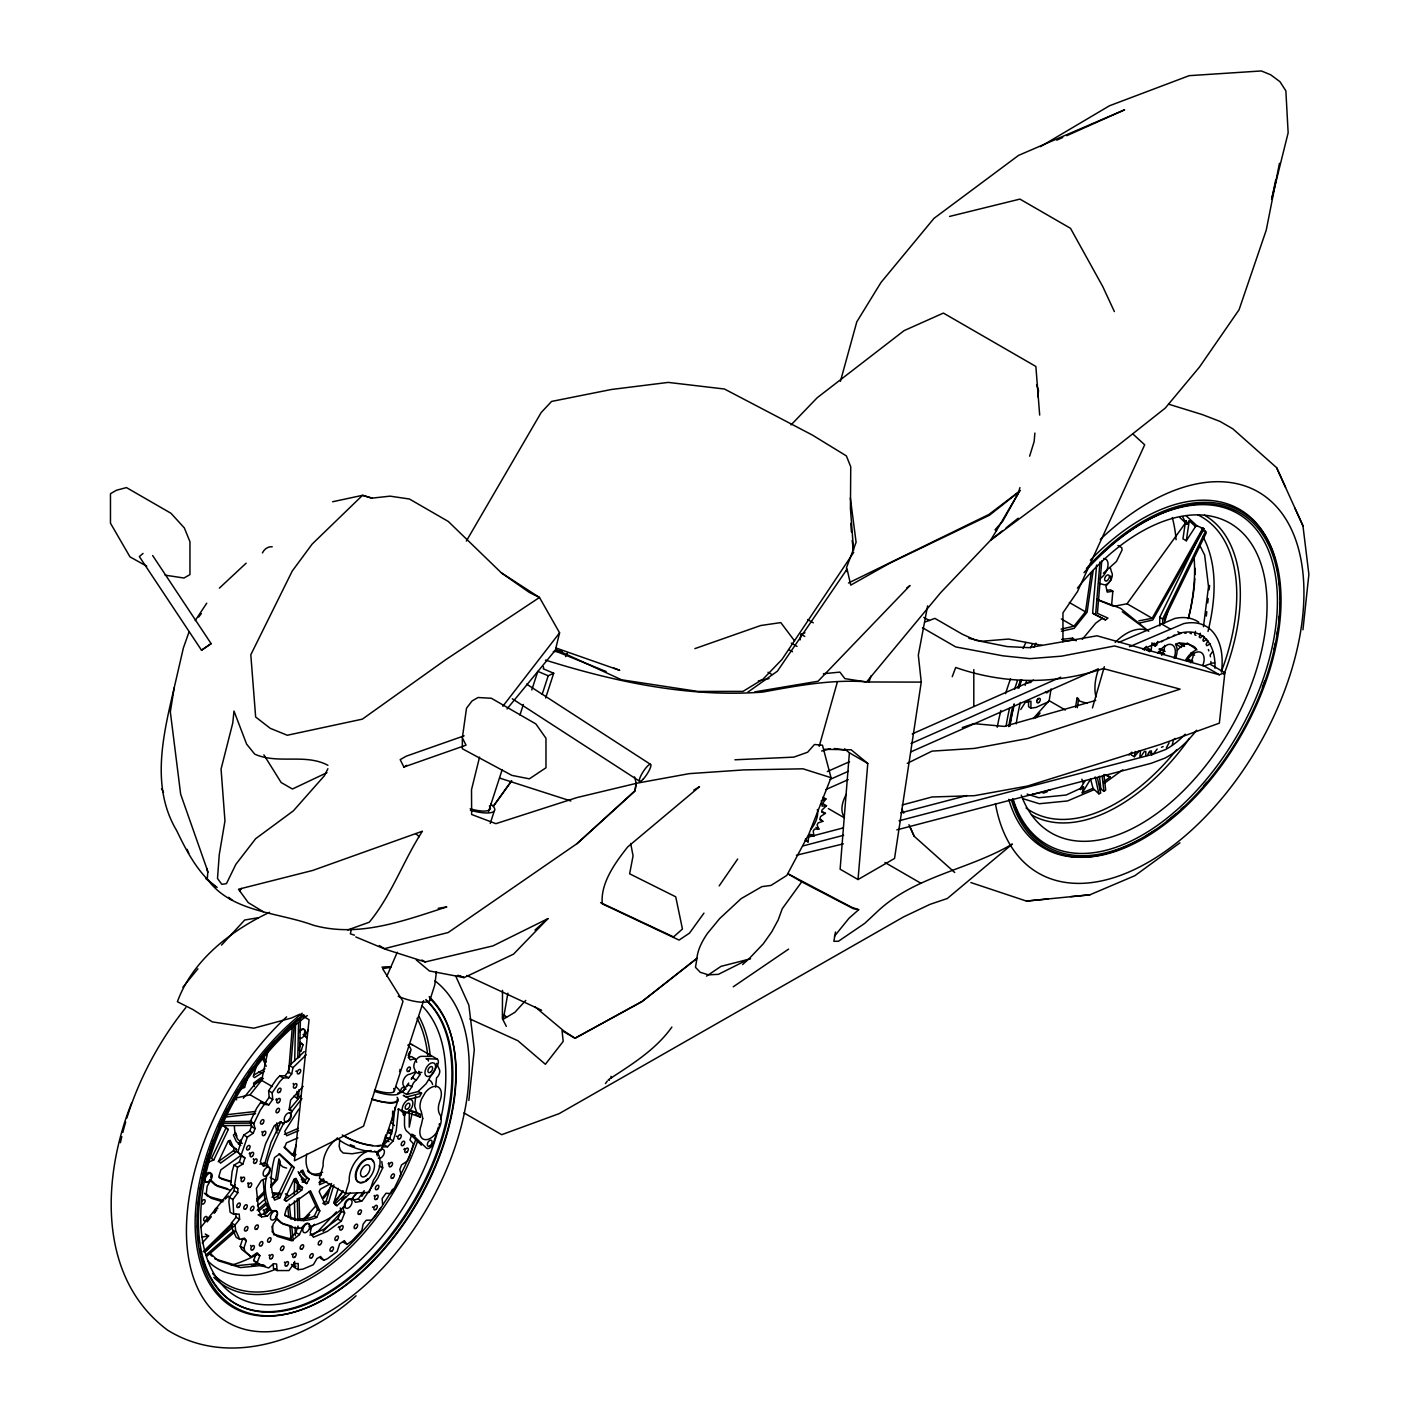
<?xml version="1.0" encoding="UTF-8"?>
<svg xmlns="http://www.w3.org/2000/svg" width="1419" height="1419" viewBox="0 0 1419 1419"><rect width="100%" height="100%" fill="white"/><g stroke="black" fill="none" stroke-linecap="round" stroke-linejoin="round"><path stroke-width="1.5" d="M435.598 1087.078L436.538 1077.89A5.871 3.388 -60 0 0 439.322 1069.376L436.52 1063.363M392.637 1111.112L392.602 1117.569A16.709 9.649 -60 0 0 392.992 1120.868M404.539 1111.52L404.486 1124.416A16.709 9.649 -60 0 0 407.892 1132.114L421.425 1145.062A5.871 3.388 -60 0 1 420.804 1143.04M409.293 1111.751L409.222 1127.165L412.237 1112.585M502.503 990.373L502.379 1018.611L506.317 1026.327M294.691 1060.862L295.542 1023.294M296.997 1091.353L297.547 1098.927M297.759 1058.432L298.558 1023.294M298.682 1096.426L298.824 1089.881M299.569 1057.173L300.402 1020.101M239.58 890.724L241.673 888.436M844.642 748.86L849.396 752.815L840.119 869.191L858.034 879.532L894.538 858.46L921.25 682.113L918.324 655.152L927.6 605.86M288.554 1072.941L292.332 1026.859M290.895 1064.711L294.176 1025.405M1101.765 560.913L1097.419 613.38L1107.973 618.099L1105.472 619.908L1092.63 613.168L1096.603 565.046M1105.472 619.908L1095.592 614.888L1099.973 561.995M858.034 879.532L867.789 763.457L851.169 749.782L824.492 749.303M1034.877 433.043L1034.149 441.54L1029.626 456.191M1037.963 396.912L1038.495 390.544L1036.615 384.691M1111.698 604.317L1112.833 591.209L1110.456 589.825L1106.731 590.446M233.709 1214.327L232.911 1199.481L237.807 1192.776L237.807 1188.661L234.241 1186.603L234.241 1190.718L229.346 1197.423L228.867 1201.822L230.144 1212.269L233.709 1214.327L239.19 1214.079L239.616 1219.293L235.022 1225.023L235.678 1230.397L239.74 1239.372L244.565 1238.131L246.356 1240.667L243.784 1248.33L245.168 1251.363L251.11 1256.879L257.123 1252.782L259.854 1255.691L257.194 1262.538L260.262 1265.376L268.688 1267.965L273.53 1263.708L276.616 1263.992L277.077 1270.555L288.962 1270.555L293.893 1263.69L298.203 1263.495L298.203 1269.633L302.85 1269.171L313.368 1264.701L316.951 1258.564L320.517 1256.507L323.869 1260.232L327.434 1258.724L337.119 1251.647L339.655 1243.86L344.374 1240.632L347.034 1244.41L352.018 1240.791L361.827 1230.415L363.158 1224.065L366.244 1220.234L371.601 1220.109L374.918 1216.597L382.669 1205.263L382.137 1198.629L386.021 1193.219L390.615 1193.645L394.588 1187.809L401.063 1174.347L399.803 1169.469L401.577 1164.875L407.501 1160.937L409.701 1156.379L413.426 1143.803L409.949 1140.096L411.953 1133.976M237.807 1188.661L230.729 1184.51L232.113 1171.562L234.029 1165.088L239.35 1162.019L241.336 1155.9L237.86 1152.21L241.602 1139.617L243.784 1135.058L249.709 1131.12L251.482 1126.526L250.223 1121.649L256.697 1108.186L260.688 1102.368L265.282 1102.776L268.847 1104.833L272.732 1099.423L272.182 1092.807L279.933 1081.455L283.25 1077.943L288.607 1077.819L291.693 1073.988L293.023 1067.638L306.167 1054.849M264.023 1165.212L264.253 1163.012L259.801 1164.201M263.118 1179.526L264.856 1200.155L268.971 1209.29M264.856 1163.349L271.029 1142.543L280.873 1122.057M267.233 1164.715L267.233 1164.662C264.537 1161.256 288.288 1112.602 283.835 1123.777L280.288 1121.719M261.699 1216.863L258.134 1214.806L263.792 1214.079L268.386 1208.953L271.951 1210.992L267.34 1216.136L261.699 1216.863L258.613 1210.052L256.378 1188.359L261.362 1180.431L266.435 1178.018L266.382 1175.304A5.037 2.909 -60 0 0 269.575 1170.09A5.037 2.909 -60 0 0 267.57 1166.79M264.253 1163.012L267.819 1165.07L267.003 1166.915M394.943 1107.388L392.691 1128.531L389.604 1138.907L383.946 1144.707L387.511 1146.765L393.152 1140.965L396.238 1130.588L398.508 1109.445M468.855 1100.452L474.301 1049.652L468.855 1005.113L455.588 975.775M1206.327 616.059L1206.789 611.678M1207.729 602.933L1208.19 598.552M1209.13 589.807L1209.609 585.426M1302.944 629.752L1308.886 574.34L1302.944 525.775L1276.621 467.667L1232.792 428.804L1219.968 421.408L1202.336 414.596L1168.617 404.184M925.294 621.877L934.89 618.382L962.401 634.258L976.077 640.377L1007.188 646.585L1028.899 647.667L1097.011 635.801L1204.181 665.99L1209.839 664.039L1224.863 672.712L1219.347 723.158L1161.168 744.212L1027.516 786.037L974.498 795.669L932.017 796.981L902.165 804.981M1144.157 648.359L1149.727 651.552L1151.181 650.133L1151.997 642.807M805.07 840.208L808.05 841.91L808.706 836.039L810.249 834.496L813.832 836.11L813.247 830.949L814.595 829.068L818.887 829.104L817.078 825.007L818.142 822.914L822.843 821.335L819.951 818.586L820.643 816.457L825.432 813.371L822.47 811.65M835.489 932.017L833.858 941.294L838.416 941.276L864.774 923.343L876.995 911.92C914.705 875.966 968.734 869.918 1012.35 844.039L947.324 898.493L929.977 904.364L903.655 916.869L559.121 1113.649L501.687 1134.686L463.942 1112.886M1139.847 756.593L1140.486 751.29L1139.102 750.97L1134.331 756.717L1131.369 754.997M462.346 737.791L466.514 708.223L472.084 700.933L478.026 697.509L491.382 698.272L535.921 723.974L545.978 738.288L545.978 767.768L529.376 778.836L511.887 775.377L462.346 748.753L462.346 737.791L466.035 745.188L403.865 767.04L400.193 759.644L406.136 756.221L464.137 735.822M1061.093 629.114L1073.935 626.222L1085.5 611.837L1091.122 573.134M1093.162 570.562L1087.096 612.228L1074.112 628.386L1061.412 631.224M1185.61 520.844L1182.949 538.83L1186.302 540.763L1195.507 526.573L1196.944 525.81L1204.092 528.826L1152.76 619.997L1139.776 622.976M1186.302 540.763L1189.264 520.773L1195.507 526.573M800.103 639.916L800.955 634.222L804.928 632.803M270.834 1185.078L275.534 1180.431L278.958 1158.826L280.306 1161.789L277.485 1179.526L270.603 1187.419M1077.269 707.744L1078.653 699.017L1077.11 697.598L1075.549 707.371M189.153 631.597L183.353 648.04L174.165 687.896L170.333 711.877L180.656 794.214L207.848 871.532L207.28 878.982C231.084 912.435 277.911 912.115 313.227 925.188C358.847 937.959 403.705 920.7 446.79 906.936L438.152 908.32M1033.138 718.635L1049.155 700.684L1051.053 688.96M634.524 776.902L636.262 783.306L634.967 791.092L577.072 843.596L448.173 932.531L384.088 948.743L355.797 936.948M342.848 1208.225L344.64 1213.032L341.394 1221.103L327.434 1231.302L313.457 1237.244L310.211 1232.916L311.4 1227.063L309.289 1226.122A5.037 2.909 -60 0 0 307.373 1223.213A5.037 2.909 -60 0 0 303.435 1225.981C299.001 1231.958 288.837 1224.952 283.215 1224.26L275.552 1217.147L277.237 1218.495L273.069 1224.278L272.146 1231.727L277.042 1236.286L291.8 1240.845L299.462 1234.601L302.673 1227.541M507.878 993.176L503.355 1019.179L514.884 1012.315L525.739 1000.43M1279.459 163.291L1266.262 230.073L1239.053 309.768L1199.498 367.024L1165.247 408.104L1117.995 445.46L990.586 540.213L940.584 592.734L866.53 682.007L844.89 678.619L839.853 672.109L823.357 673.741M1134.331 756.717L1135.377 751.502M1195.49 631.366L1194.798 634.843L1195.951 635.357M174.165 687.896C163.345 734.474 150.343 786.605 176.701 830.647C186.474 851.01 197.667 872.454 215.582 886.662M265.282 1102.776L269.167 1097.366L268.617 1090.75L276.368 1079.398L279.685 1075.886L285.042 1075.762L288.128 1071.93L289.458 1065.58L304.251 1051.585M1275.663 180.213L1271.601 199.405L1288.15 132.801L1285.862 90.834L1279.956 81.681L1270.661 74.781L1261.367 70.95L1189.175 75.668L1109.445 105.786L1040.393 146.671M235.412 1098.182L250.063 1094.776L261.628 1080.391L268.102 1050.291M1082.254 792.902L1090.626 779.084L1093.002 788.325L1082.254 792.902L1083.566 787.013L1066.13 795.03L1038.85 797.744L1027.143 794.126M1157.088 644.865L1154.126 643.162L1152.476 644.439L1155.438 646.159L1157.851 641.423M1172.289 744.922L1173.442 739.742L1175.092 738.465M351.291 929.64L350.351 933.808L354.448 935.174M332.596 501.758L362.537 495.32L371.973 498.14L389.994 496.153L409.417 499.009L448.262 521.447L501.368 572.85L539.486 597.47L559.583 632.821L555.343 650.204L507.009 708.932M397.852 1093.109A7.556 4.363 -60 0 1 399.147 1092.985L402.553 1092.098L406.703 1094.51L411.936 1086.706L407.714 1084.542A6.723 3.885 -60 0 0 407.59 1086.032M411.936 1086.706L412.308 1085.358A6.723 3.885 -60 0 1 416.335 1080.125L420.077 1074.538L418.676 1071.345A7.556 4.363 -60 0 0 421.904 1072.374M840.42 381.356L856.81 321.811L880.986 282.47L934.004 218.349L1018.594 155.363L1124.628 109.795L1066.733 135.71M819.189 746.376L837.316 682.167M1092.453 707.921L1104.337 666.717M435.988 973.345L436.431 971.802L434.764 985.034L429.78 1000.555M383.307 1143.217L381.605 1148.911L382.899 1146.942L387.511 1146.765M131.488 1103.308C101.955 1177.22 97.45 1277.739 167.584 1330.135C228.583 1368.005 306.557 1340.6 356.08 1295.795M237.86 1152.21L244.902 1157.957L242.897 1164.077L237.594 1167.145L234.295 1186.568L230.729 1184.51M241.425 1154.268L247.349 1137.116L253.274 1133.178L255.048 1128.584L253.788 1123.706L260.262 1110.243L264.236 1104.425L268.847 1104.833M283.924 1147.244L291.711 1154.623L293.68 1153.168L296.181 1144.796M1203.472 626.701L1208.509 586.668L1204.66 555.095L1200.172 546.155M1207.995 631.455C1215.498 600.609 1218.407 565.347 1202.851 536.471M1202.798 665.653L1203.809 662.265A14.279 8.248 -60 0 0 1199.108 651.871L1196.678 652.119A14.279 8.248 -60 0 0 1186.923 660.757M218.136 1161.771L233.479 1150.703L234.241 1148.131L230.286 1144.441L228.619 1140.77M232.663 1145.825L230.162 1140.308L228.175 1141.16L218.845 1160.777L220.513 1163.154L235.856 1152.068L236.618 1149.496L230.286 1144.441M303.027 1044.739L301.023 1051.39L298.664 1050.025L300.651 1043.355L303.027 1044.739L300.402 1042.291M296.181 1182.488L302.513 1187.543L301.75 1190.115L286.407 1201.201L284.031 1199.818L299.374 1188.75L300.136 1186.178L296.181 1182.488L294.513 1178.817M383.928 1141.124L385.808 1134.81M240.645 1089.118L244.6 1087.415L247.083 1079.185M256.874 1064.552L253.256 1076.507L254.48 1077.642L264.165 1071.558M333.908 1184.812L328.498 1202.744L325.182 1204.66L322.805 1203.294L326.122 1201.361L331.532 1183.446M350.245 1193.113L336.995 1205.724L333.855 1202.78L338.201 1188.377M415.678 1096.071L414.667 1106.394L416.814 1112.514L420.29 1114.412L420.361 1117.125L397.888 1109.161A7.556 4.363 -60 0 0 399.182 1109.037M1166.418 747.636L1169.132 742.758M1019.942 487.604L1018.008 493.883L1002.541 521.536L995.021 529.766L996.475 530.617L1019.25 491.648L989.486 515.221L890.032 563.041L850.726 585.125L847.09 569.09L777.399 671.187L747.919 692.1M1200.368 633.246L1199.215 636.971L1200.297 637.823L1202.94 635.57M438.436 1127.023L433.38 1143.359A5.871 3.388 -60 0 1 426.179 1147.794L412.645 1134.863A16.709 9.649 -60 0 0 415.093 1135.626M339.78 1140.025L339.141 1146.233L340.383 1150.295L343.132 1153.008L352.196 1153.771L371.104 1150.596A21.835 12.611 -60 0 0 359.309 1156.857L355.743 1161.079A21.835 12.611 -60 0 0 349.269 1180.998L345.509 1193.397L319.381 1178.32L323.142 1165.921A21.835 12.611 -60 0 1 329.616 1146.002L333.181 1141.781A21.835 12.611 -60 0 1 337.119 1138.481M479.551 757.143L471.516 789.673L471.64 814.488L495.887 823.676L577.072 797.531L636.084 783.412L634.967 790.72L577.072 843.596M386.89 976.13L397.285 952.22M394.074 1091.548L423.625 1000.626M488.562 811.597L502.202 769.595M519.957 714.981L523.363 704.463M383.627 1144.317L397.622 1101.215M531.788 689.936L537.819 671.364L548.213 675.763L553.712 673.227L543.317 668.846A29.391 8.283 18 0 0 543.282 666.558M490.229 823.446L494.238 811.1M542.182 694.317L548.213 675.763M545.659 697.988L553.712 673.227M273.495 1234.228L289.6 1238.645L295.897 1232.561L298.043 1225.981M251.11 1256.879L241.602 1249.305L240.219 1246.272L242.791 1238.61L246.356 1240.667M416.743 1062.281L415.111 1058.68L410.286 1059.922L408.495 1057.403L411.067 1049.723L409.701 1046.69M545.464 660.083C615.527 682.025 688.924 697.634 762.642 692.082C797.868 685.59 832.882 678.974 868.96 681.989L871.142 675.728M269.539 912.293C230.765 930.775 192.505 960.202 177.41 1001.725L192.913 1009.548L212.318 1021.893L253.824 1028.207L291.622 1017.955L299.64 1014.266L309.058 1019.711L294.425 1160.76L363.548 1126.154L402.996 1001.371L382.598 968.68L390.935 967.261M952.238 676.668L955.714 667.48C1003.659 684.242 1054.867 684.845 1103.202 668.562L1180.129 689.137L1027.516 738.554L974.498 748.398L932.017 751.13L907.238 763.369M1204.217 636.865L1202.851 640.395L1203.702 641.388L1206.682 639.242M265.122 1265.908L256.697 1263.318L253.646 1260.48L256.289 1253.633L259.854 1255.691M294.567 1179.615L294.23 1194.443M297.547 1181.317L297.085 1191.942M734.936 759.786L793.806 757.125L807.624 752.23L814.471 744.496L822.47 745.206L831.037 777.701L808.83 834.141L786.818 875.417L770.978 885.438L761.914 886.627L741.144 898.635L719.681 918.554L707.389 933.489A51.244 21.48 -44.3 0 0 696.977 958.339L695.487 967.332L700.276 972.317L708.489 974.853L718.422 974.339L748.611 959.209L763.316 943.759L771.759 931.822L778.215 919.884L782.241 908.745L801.717 881.838L853.404 908.71L858.69 909.703L849.13 918.111L834.425 936.238M309.892 1235.186L323.869 1229.244L337.828 1219.045L341.092 1210.975L340.294 1208.012M222.694 1125.072L225.905 1128.123L211.449 1158.525L213.826 1159.891L228.282 1129.489L223.457 1124.93M273.92 1198.044L277.344 1196.572L291.8 1166.17L278.958 1153.984M279.72 1197.938L294.176 1167.535L279.72 1153.824L274.577 1157.567C270.816 1171.225 269.344 1186.727 274.577 1200.137L279.72 1197.938L277.344 1196.572M284.988 1215.657L296.553 1219.24L310.016 1217.892L314.308 1216.083L317.448 1209.502L309.058 1191.41M316.685 1217.449L319.825 1210.886L310.513 1190.772L286.727 1207.924L284.74 1214.593C293.219 1222.043 306.699 1221.724 316.685 1217.449L314.308 1216.083M381.782 1161.505L382.704 1167.908L377.809 1178.107L363.051 1199.711L361.685 1201.148L355.406 1202.301L352.657 1197.884M846.274 794.338C842.709 800.99 839.853 809.628 843.879 816.705M408.104 1055.434L409.949 1051.603A5.871 3.388 -60 0 0 409.772 1056.499M1153.842 753.329L1157.194 749.019M1159.731 625.921L1159.731 617.265L1201.254 532.267M1162.693 623.296L1162.693 618.968L1205.565 531.238L1202.23 530.28M1207.853 640.732L1206.079 644.368L1206.789 645.716L1210.407 643.747M327.895 768.726L324.348 775.803L293.396 810.817L255.668 838.682L235.873 864.331L226.455 883.647L221.807 884.321L217.497 878.485L219.253 854.735L224.965 820.962L221.062 769.063L232.787 722.945L233.993 711.061L246.622 744.141L254.728 754.145C278.071 764.593 305.191 753.205 327.913 765.284M565.578 656.589L567.565 652.793M304.038 1226.335L302.974 1228.677A5.037 2.909 -60 0 0 305.103 1232.721A5.037 2.909 -60 0 0 309.679 1227.63L309.874 1226.477A5.037 2.909 -60 0 0 307.976 1223.568A5.037 2.909 -60 0 0 304.038 1226.335L303.435 1225.981M406.703 1094.51L418.037 1091.566L421.585 1093.127L419.652 1096.603L408.725 1099.441A7.556 4.363 -60 0 0 406.26 1097.1L403.298 1095.397A7.556 4.363 -60 0 1 404.397 1095.734M1138.818 620.848L1152.193 618.276L1203.064 527.85M466.354 541.047L541.153 412.574L551.565 401.435L611.323 389.498L668.225 382.403L724.453 389.019L812.342 435.048L846.38 455.907L850.744 466.78L850.442 508.534L853.546 550.164M238.41 1144.175L240.928 1139.812M303.081 1034.611L305.103 1035.409L308.384 1029.733M306.681 1183.588L302.158 1179.384L299.303 1173.087L302.744 1170.036L305.245 1175.553L309.2 1179.224L306.681 1183.588L304.305 1182.222L306.823 1177.859L302.868 1174.187L301.2 1170.515M1147.794 754.447L1149.762 751.148L1151.341 750.899L1151.785 755.05M1079.948 789.23L1085.18 780.592M303.684 1034.965L303.914 1034.575A5.037 2.909 -60 0 0 304.109 1029.467A5.037 2.909 -60 0 0 299.977 1030.354M996.475 530.617L990.586 540.213L1002.648 530.6M1020.758 709.482L1025.263 702.423L1030.939 701.163L1030.939 708.116L1035.941 707.442L1048.535 701.713M195.219 620.546L206.748 603.199M402.553 1092.098L407.767 1084.311M431.323 1056.463L421.869 1056.321A7.556 4.363 -60 0 0 415.412 1060.986A7.556 4.363 -60 0 0 414.508 1068.95L415.927 1072.125L411.226 1079.149L412.202 1078.405M853.706 552.346L781.975 659.463L762.996 679.169L742.971 691.39L697.846 691.425L621.54 679.79L555.858 649.494M243.358 1098.235L254.232 1084.95L261.149 1079.912M289.299 1109.729L301.059 1095.574M290.097 1117.675A5.037 2.909 -60 0 0 290.398 1113.401L301.945 1098.519M303.169 1086.351L290.629 1100.062L289.334 1108.328L292.261 1111.449L290.239 1113.206M298.93 1108.984L284.74 1131.386L286.727 1135.75L298.629 1130.606M352.32 1198.594L354.785 1194.975M364.24 1190.683L358.12 1199.09L353.934 1199.871M361.774 1196.394L364.222 1192.811M1082.271 639.366L1095.787 623.101L1102.51 618.205M1158.135 653.219L1162.658 647.596L1167.872 644.581A14.279 8.248 -60 0 1 1174.01 658.132M1179.721 517.456L1186.94 524.161L1189.264 520.773M418.037 1091.566L426.055 1083.814L437.141 1065.882A5.871 3.388 -60 0 0 437.194 1059.088L411.758 1044.419M719.149 885.917L737.667 859.045M1140.841 756.611L1144.406 751.414L1145.807 751.414L1145.807 755.635M1212.465 651.729L1210.141 655.046L1210.442 656.784M511.62 780.893L493.706 805.815M493.457 806.063L511.532 780.929M703.966 913.109L689.528 933.099L679.08 940.087L602.277 903.832C600.272 883.15 615.278 862.663 627.695 846.93L699.496 786.729L693.838 790.064M1098.235 600.095L1113.684 606.339L1127.058 603.767L1185.61 522.76M822.967 797.247L825.929 798.968L821.92 804.325L822.062 806.134L826.479 805.744L821.92 810.107L821.636 812.147L825.432 813.371M605.434 1083.548L607.35 1081.03M502.823 706.272L559.583 632.821M198.678 617.052L201.356 613.576M671.896 1027.037C655.809 1049.776 631.278 1064.747 608.308 1079.77L609.283 1080.338M239.74 1239.372L236.175 1237.315L232.113 1228.34L231.457 1222.965L236.051 1217.236L235.767 1213.759M200.7 1227.524L235.217 1184.741M207.174 1221.919L211.342 1216.739M214.127 1213.298L216.912 1209.857M182.874 987.252L197.915 968.787M1035.728 718.014L1040.127 713.083M202.207 1242.991L208.611 1235.931L205.258 1233.998M221.524 945.107L244.724 920.009L258.134 917.738M206.039 1172.945L206.305 1174.914A5.037 2.909 -60 0 0 204.655 1180.502A5.037 2.909 -60 0 0 208.096 1181.566M268.918 1209.662L268.049 1210.567A5.037 2.909 -60 0 0 266.754 1212.819M268.652 1210.904L268.386 1208.953M346.378 1193.326L334.618 1204.341L336.995 1205.724M336.463 1211.879L318.228 1231.107L312.978 1234.938M350.227 1198.984L351.877 1200.456A5.037 2.909 -60 0 1 349.748 1206.948A5.037 2.909 -60 0 1 345.189 1207.126L344.977 1206.203A5.037 2.909 -60 0 1 346.892 1201.095A5.037 2.909 -60 0 1 350.812 1199.321L350.227 1198.984A5.037 2.909 -60 0 0 346.289 1200.758A5.037 2.909 -60 0 0 344.391 1205.848C336.143 1215.906 321.9 1223.231 309.147 1226.885M353.26 1198.221L350.99 1199.64L357.677 1192.581M343.451 1208.58L344.515 1206.469M323.106 1231.444L341.323 1212.216M1129.027 755.068L1131.794 752.176M791.057 424.902L817.167 397.763L904.134 330.609L943.404 313.085L1035.87 366.457L1039.684 415.093M379.299 945.568L385.596 949.329L425.239 961.958L492.925 945.905L547.911 918.643L513.518 954.153L464.155 977.585L429.389 970.951L416.335 959.989M203.219 1251.664L231.528 1223.781M256.679 1199.02L264.537 1191.268M205.489 1251.54L231.847 1225.59M256.644 1201.148L264.395 1193.521M225.284 1199.073L228.424 1196.022M219.36 588.14L246.161 563.166M747.529 960.078L742.634 964.53M1103.326 573.258L1116.416 561.516L1122.057 550.022L1121.79 547.699L1117.977 545.499M235.696 1133.018L233.408 1135.04L236.246 1141.337L240.787 1145.541M534.963 930.066L547.911 918.643M204.354 1252.108L234.224 1226.034M257.46 1205.742L265.761 1198.487M206.003 1254.981L234.082 1230.468M257.194 1210.265L265.459 1203.064M272.058 1197.299L275.357 1194.408L279.703 1194.798M207.156 1256.01L235.359 1231.444M258.595 1211.223L266.896 1204.004M143.035 553.428L139.364 556.585L201.516 650.221L211.129 643.641L152.631 555.521M201.516 650.221L211.129 643.641M1080.462 789.638L1083.566 787.013M1006.106 527.833L1018.186 518.219M1020.474 490.495L988.937 514.441L848.509 582.978M906.67 588.034L910.04 585.497L818.018 681.262L754.89 691.851M253.717 1075.088L265.016 1068.809M260.936 1077.73L253.558 1083.105L254.48 1086.546M253.717 1084.01L263.402 1078.422M330.059 1184.031L320.375 1189.14L319.169 1191.676L325.182 1204.66M1103.397 781.975L1110.19 777.027L1105.862 774.951M1104.142 783.412L1122.837 769.79M1179.934 842.833L1134.916 875.665L1089.881 894.821L1026.398 901.065L970.844 882.547M291.711 1154.623L294.07 1155.988L296.057 1154.552L293.68 1153.168M241.212 1155.172L220.832 1169.877L218.845 1176.546L221.47 1178.994L231.102 1181.956M1099.867 789.833L1100.896 789.106L1099.441 776.228M1100.896 789.106L1103.929 791.376L1105.685 790.135L1103.982 775.129M1103.929 791.376L1102.208 776.228M733.251 986.808L788.592 949.116M706.538 976.13L721.029 966.339L750.58 958.801M1161.398 641.849L1162.941 640.856M403.865 767.04L406.845 765.338M326.973 772.663L292.42 789.017L281.139 782.508L263.881 754.855M1093.002 788.325L1098.874 793.842L1100.718 793.061L1097.437 777.914M1167.394 638.089L1169.061 637.291M1161.469 747.316L1163.137 746.536M413.408 1077.145L412.166 1077.73L416.335 1080.125M1056.747 140.162L1062.742 137.483M827.295 771.564L849.538 761.701M912.24 733.907L1033.582 680.127M1118.527 642.488L1174.772 618.471A77.566 44.787 -60 0 1 1198.753 622.161M830.133 779.386L848.331 771.315M911.033 743.538L1060.685 677.2M1129.453 646.727L1183.677 623.615A77.566 44.787 -60 0 1 1221.493 672.127M826 789.496L848.19 779.652M910.732 751.946L1098.324 668.81M1142.721 649.139L1181.53 632.768A67.403 38.916 -60 0 1 1214.948 668.26M284.368 1134.384L298.221 1128.371M297.919 1137.878L286.407 1142.863L284.74 1147.137L294.07 1155.988M415.377 1071.842L409.825 1074.236A6.723 3.885 -60 0 0 404.113 1078.635A6.723 3.885 -60 0 0 403.546 1085.606L405.994 1089.384M208.682 1162.09L213.826 1159.891M1175.553 658.256A16.797 9.702 -60 0 0 1175.553 644.545C1179.029 640.129 1202.744 646.869 1194.053 651.161A16.797 9.702 -60 0 0 1185.663 660.03M1093.836 789.762L1067.496 800.955L1039.347 803.739L1023.223 798.773M323.603 1178.852L320.375 1180.218L319.452 1184.723L326.831 1181.584M318.92 1182.577L324.454 1180.218M276.333 1268.905C254.941 1278.501 225.213 1278.98 208.061 1261.119M291.409 1264.364L294.141 1266.972L295.986 1266.191M821.175 800.937L825.929 798.968M899.078 820.767L1152.867 754.323L1165.389 749.604A67.403 38.916 -60 0 0 1185.22 734.173M922.474 627.73L955.714 646.922L1002.825 655.809L1029.892 658.647L1061.518 656.163L1114.624 645.964L1219.347 674.752L1224.863 672.712M347.761 929.942L369.277 922.208C391.804 894.875 403.262 860.783 422.401 831.215L312.694 870.45L238.498 889.234L248.272 902.644L263.278 911.743M694.884 648.625L760.619 625.548L780.787 622.586L794.48 640.785M1173.336 635.606L1174.861 635.073M962.295 727.592L973.806 723.619L1004.226 726.404L1095.716 700.454M267.819 1165.07L263.349 1166.258L260.333 1161.664L265.725 1143.519L274.31 1125.657L280.572 1121.879L283.835 1123.777M821.636 751.023L830.08 748.753M809.149 836.838L843.258 827.898M900.852 812.839L966.96 795.527M803.119 845.884L843.649 835.277M843.383 843.862L796.431 855.231M896.826 829.884L1151.252 763.28L1165.088 758.065A77.566 44.787 -60 0 0 1196.519 730.271M408.335 1057.457L411.563 1056.623L415.111 1058.68M406.26 1097.1L421.585 1093.127M949.577 216.433L1019.924 199.103L1070.511 228.317L1102.758 286.549L1114.376 311.577M758.331 680.943L769.027 678.584M636.262 783.306L689.297 773.639L743.645 769.914L803.048 768.814L831.037 777.701M202.207 1237.031L208.611 1235.931M1112.833 591.209L1107.228 592.131L1105.915 586.207L1111.13 579.732L1110.563 575.99M1179.189 633.708L1180.768 633.459L1177.805 631.757M1027.728 682.823L1031.081 682.379M1061.607 639.401L1072.569 638.124L1076.223 640.82M1062.671 641.335L1075.549 639.827M225.461 1114.837L255.722 1111.449M226.934 1116.895L255.544 1113.667M223.705 1200.598L207.582 1196.182L204.389 1193.219M258.524 1263.531L237.008 1265.659L214.854 1258.813M264.023 1265.251L240.361 1267.593L218.207 1260.746L209.693 1252.853M1026.398 901.065L1047.931 898.972M1070.582 896.684L1089.881 894.821M1214.682 662.886L1210.992 663.223L1210.886 661.502M820.572 804.289L823.517 804.023L826.479 805.744M345.509 1193.397L369.224 1192.368L373.534 1179.934A21.835 12.611 -60 0 0 380.008 1160.015L379.121 1155.988A21.835 12.611 -60 0 0 374.51 1151.111M553.321 651.552L562.101 651.286M302.123 1182.151L305.706 1182.062M223.28 1121.595L251.855 1121.365M222.535 1123.351L252.919 1123.085M221.63 1125.657L251.819 1125.409M1184.723 633.211L1186.124 633.193M868.96 681.989L921.25 682.113M281.051 1193.468L272.395 1192.705L275.357 1194.408M834.319 748.505L847.054 750.403M165.065 575.138L184.009 578.03L189.951 574.606L189.951 541.703L184.364 527.957L170.989 513.288L126.468 487.586L116.411 490.264L110.469 493.706L110.469 523.185L129.98 556.869L146.707 566.199M1042.078 645.379L1008.572 639.047L981.717 641.264L968.84 638.319M570.864 800.99L499.559 778.055M386.163 1137.417L390.385 1138.34M385.649 1138.393L389.923 1139.315M384.78 1140.699L389.037 1141.621M1190.044 633.335L1191.428 633.637M1099.051 583.298L1103.308 584.539A7.556 4.363 -60 0 0 1110.35 580.797A7.556 4.363 -60 0 0 1111.538 572.088L1110.368 567.848M205.737 878.521L217.16 887.478M371.973 498.14L362.537 495.32L312.162 544.08L292.225 571.077L250.808 654.762L255.651 717.003L270.249 728.319L287.259 735.255L362.342 719.149L445.726 659.693L539.486 597.47L529.305 592.433L501.368 572.85M1087.185 703.416L1079.806 701.146L1077.056 698.591M378.341 1158.17L379.086 1158.383A5.037 2.909 -60 0 0 383.946 1154.073A5.037 2.909 -60 0 0 382.633 1149.213L381.782 1149.301A5.037 2.909 -60 0 0 377.294 1155.864M286.603 1168.085L282.913 1166.95L278.674 1163.012M219.094 1177.61L230.658 1181.193M227.714 1188.785L214.925 1184.83L209.977 1180.218M230.091 1190.151L217.302 1186.195L210.243 1179.437M222.925 1201.875L211.147 1198.239L206.252 1193.681L207.174 1186.231L210.757 1180.111M291.782 1226.264L280.838 1222.876L275.871 1218.265M273.211 1264.116L273.512 1268.497L276.368 1269.384M1204.092 528.826L1201.325 528.347M437.194 1059.088L426.019 1058.734A7.556 4.363 -60 0 1 428.485 1061.075M409.382 1109.995L416.814 1112.514M408.761 1110.492L420.29 1114.412M858.69 909.703L851.524 907.202L787.634 873.607L801.717 881.838M556.266 648.093L619.748 670.371L613.593 667.923M458.532 975.58L464.155 977.585L457.929 975.296M606.161 671.524L554.776 650.807M1160.05 648.873L1164.165 650.416M1186.727 658.877L1192.882 661.183M1158.968 649.051L1165.159 651.392M1187.898 659.924L1192.031 661.467M1158.347 651.427L1164.485 653.733M1096.621 599.208L1120.584 608.343L1148.769 631.278L1122.287 611.784M388.38 1130.145L392.371 1131.706M387.795 1132.043L391.804 1133.604M387.405 1132.451L391.484 1134.029M1104.088 774.508L1110.19 777.027M298.132 1098.785L293.875 1096.231M469.92 1018.966L517.829 1040.695L545.393 1064.285L563.201 1041.404L562.048 1030.744L575.032 1038.247L641.831 1001.761L696.977 958.339L642.31 1001.246L575.032 1038.247L563.609 1030.779L535.229 1006.993M389.143 1129.276L392.229 1130.695M541.632 1010.257L466.816 975.492M600.592 902.644L673.546 936.895L682.45 929.019L675.728 896.808L629.628 873.802L633.069 855.852L630.692 843.471M415.483 1114.394L420.361 1117.125M1159.731 617.265L1162.693 618.968M1127.058 603.767L1152.193 618.276M1160.99 623.668L1169.912 628.812M1197.051 649.902L1187.189 642.931M1204.181 665.99L1219.347 674.752M1092.63 613.168L1095.592 614.888M1069.341 602.507L1085.5 611.837M1151.181 650.133L1148.219 648.412L1146.747 649.831L1149.727 651.552M1061.377 618.986L1073.935 626.222M1149.301 752.283L1152.867 754.323M1049.155 700.684L1065.314 710.014M1030.939 708.116L1028.562 706.751L1028.562 699.798M807.642 619.571L813.282 622.835M800.955 634.222L804.768 636.404M791.323 643.109L797.035 646.408M788.733 649.583L792.494 651.747M767.981 672.269L771.776 674.468M849.396 752.815L867.789 763.457M828.359 808.582L844.482 817.894M819.863 819.632L822.843 821.335M884.942 862.486L920.86 883.221M815.907 827.383L818.887 829.104M810.87 834.407L813.832 836.11M421.869 960.007L425.239 961.958M415.927 1072.125L420.077 1074.538M305.103 1035.409L304.517 1035.054A5.037 2.909 -60 0 0 304.411 1029.555A5.037 2.909 -60 0 0 299.728 1031.666M289.458 1065.58L293.023 1067.638M288.128 1071.93L291.693 1073.988M285.042 1075.762L288.607 1077.819M389.604 1138.907L393.152 1140.965M279.685 1075.886L283.25 1077.943M258.56 1071.558L260.936 1072.941M261.628 1080.391L272.395 1086.599M268.617 1090.75L272.182 1092.807M269.167 1097.366L272.732 1099.423M288.696 1109.392L292.261 1111.449M242.223 1086.032L244.6 1087.415M379.157 1165.85L382.704 1167.908M250.063 1094.776L264.413 1103.06M260.688 1102.368L264.236 1104.425M250.223 1121.649L253.788 1123.706M251.482 1126.526L255.048 1128.584M249.709 1131.12L253.274 1133.178M358.12 1199.09L361.685 1201.148M243.784 1135.058L247.349 1137.116M225.905 1128.123L228.282 1129.489M291.8 1166.17L294.176 1167.535M306.823 1177.859L309.2 1179.224M234.241 1148.131L236.618 1149.496M300.136 1186.178L302.513 1187.543M326.122 1201.361L328.498 1202.744M341.092 1210.975L344.64 1213.032M233.479 1150.703L235.856 1152.068M299.374 1188.75L301.75 1190.115M241.336 1155.9L244.902 1157.957M270.16 1177.327L275.534 1180.431M239.35 1162.019L242.897 1164.077M337.828 1219.045L341.394 1221.103M266.435 1178.018C263.544 1186.639 266.169 1201.237 271.348 1210.655M317.448 1209.502L319.825 1210.886M285.396 1193.858L288.359 1195.578M234.029 1165.088L237.594 1167.145M343.469 1242.352L347.034 1244.41M234.241 1190.718L237.807 1192.776M263.792 1214.079L267.34 1216.136M295.897 1232.561L299.462 1234.601M229.346 1197.423L232.911 1199.481M289.6 1238.645L293.165 1240.703M320.304 1258.174L323.869 1260.232M236.051 1217.236L239.616 1219.293M231.457 1222.965L235.022 1225.023M298.203 1269.633L294.638 1267.575L294.638 1261.438M240.219 1246.272L243.784 1248.33M273.512 1268.497L277.077 1270.555M253.646 1260.48L257.194 1262.538M1175.819 644.084L1181.459 647.419M1190.825 652.988L1194.585 655.206M1180.431 644.208L1184.173 646.425M1179.118 643.073L1184.599 646.354M526.626 684.118L650.452 764.327M512.312 698.787L639.845 781.39M954.739 872.508L914.191 836.27L909.721 826.426M228.707 897.517L232.007 900.214L228.707 897.393M391.272 1122.518L394.5 1125.586M415.714 833.592L419.279 836.767M1133.16 434.232L1144.69 444.803L1077.447 591.634L1062.955 612.848L1062.955 641.725M1186.337 515.966L1196.944 525.81M306.149 1036.544L304.517 1035.054L303.826 1036.047A5.037 2.909 -60 0 1 298.859 1037.892M303.772 1035.178L306.504 1037.715M304.375 1179.349L300.136 1175.411A37.781 21.817 -60 0 1 298.167 1171.668M301.289 1179.42L304.305 1182.222M242.259 1143.483L238.002 1139.546A37.781 21.817 -60 0 1 234.419 1126.189M209.178 1253.562L212.016 1256.187M1153.15 643.924L1155.438 646.159M504.135 1014.691L506.565 1017.263M805.407 838.806L808.05 841.91M1072.569 638.124L1073.261 639.1M276.794 1122.89L278.692 1130.092M286.407 1201.201L284.74 1198.824L294.07 1179.207L296.057 1178.355L298.558 1183.872M161.518 788.68L163.522 792.299M263.455 1056.516L266.027 1062.086M261.93 1057.013L266.222 1066.272M235.856 1098.164L236.618 1099.867M1276.621 467.667L1285.579 487.356M1294.908 508.126L1302.944 525.775M271.951 1210.992L272.483 1211.72A5.037 2.909 -60 0 1 276.847 1212.11M901.987 809.309L903.743 813.158M908.958 824.723L914.191 836.27M235.306 1132.468L236.955 1136.122M1205.565 531.238L1206.274 532.817L1164.467 618.897L1164.467 623.296M187.113 849.342L188.762 853.333M610.95 1076.347L611.554 1077.872M1208.332 649.494L1208.828 650.895M1081.881 779.173L1083.318 783.253M207.777 872.366L206.677 868.233M266.772 1204.82L268.315 1211.276M271.916 1226.335L273.991 1234.938M1095.184 776.938L1098.874 793.842M1186.249 520.613L1186.94 524.161M275.534 1125.214L277.06 1133.054M853.404 550.448L852.163 540.497M850.336 497.98L856.1 542.289L846.575 567.476L846.575 571.591M289.281 1204.128L290.895 1219.116M291.835 1227.666L292.988 1238.379M287.685 1206.452L288.837 1217.254M289.76 1225.91L291.143 1238.876M293.68 1262.644L294.141 1266.972M850.726 523.451L851.453 531.965M297.263 1198.576L297.866 1220.677M298.735 1184.688L298.859 1189.087M299.09 1197.867L299.675 1219.843M294.407 1200.953L294.939 1220.535M295.099 1227.063L295.347 1235.772M973.806 669.591L973.806 706.325M929.516 620.564A388.593 224.362 0 0 1 923.804 617.407M489.395 805.974A22.243 6.279 18 0 1 470.186 808.848M490.743 804.094A26.872 7.574 18 0 1 470.398 810.267M262.426 552.913A10.075 8.479 -65.3 0 1 272.235 546.794M1037.892 698.68A2.519 1.454 -60 0 1 1036.668 700.88M1048.907 690.574A2.519 1.454 -60 0 1 1046.92 692.738A2.519 1.454 -60 0 1 1045.572 691.585M817.397 809.469A17.631 10.181 -60 0 1 811.029 829.051M425.753 999.579A179.894 103.871 -60 0 1 386.411 1241.909A179.894 103.871 -60 0 1 205.347 1265.287A179.894 103.871 -60 0 1 304.659 1015.206M430.117 998.816A183.264 105.804 -60 0 1 387.422 1245.403A183.264 105.804 -60 0 1 204.105 1268.267A183.264 105.804 -60 0 1 303.4 1014.62M434.977 980.866A199.973 115.453 -60 0 1 404.433 1242.281A199.973 115.453 -60 0 1 199.547 1291.999A199.973 115.453 -60 0 1 286.62 1016.855M381.942 967.173A199.973 115.453 -60 0 1 390.402 966.711M422.099 1005.911A173.295 100.057 -60 0 1 440.777 1118.952M438.24 1129.205A173.295 100.057 -60 0 1 299.906 1299.024A173.295 100.057 -60 0 1 200.788 1213.032A173.295 100.057 -60 0 1 307.284 1015.578M426.427 1000.519A179.894 103.871 -60 0 1 380.416 1247.39A179.894 103.871 -60 0 1 201.853 1256.418M201.374 1254.538A179.894 103.871 -60 0 1 200.061 1248.685M199.032 1242.583A179.894 103.871 -60 0 1 198.252 1236.268M197.755 1229.776A179.894 103.871 -60 0 1 197.578 1225.36M197.56 1216.863A179.894 103.871 -60 0 1 197.826 1210.673M198.288 1204.323A179.894 103.871 -60 0 1 198.979 1197.867M199.884 1191.339A179.894 103.871 -60 0 1 201.001 1184.776M202.261 1178.409A179.894 103.871 -60 0 1 208.788 1153.966M210.136 1149.869A179.894 103.871 -60 0 1 213.79 1139.652M218.526 1127.945A179.894 103.871 -60 0 1 227.625 1108.647M235.838 1093.712A179.894 103.871 -60 0 1 238.02 1090.04M241.39 1084.595A179.894 103.871 -60 0 1 244.902 1079.203M248.502 1073.881A179.894 103.871 -60 0 1 253.451 1066.946M257.265 1061.891A179.894 103.871 -60 0 1 275.304 1040.641M284.243 1031.595A179.894 103.871 -60 0 1 298.593 1018.807M417.026 1018.292A167.744 96.847 -60 0 1 427.704 1055.222M415.696 1139.688A167.744 96.847 -60 0 1 400.052 1175.801M392.655 1189.193A167.744 96.847 -60 0 1 383.307 1204.039M380.842 1207.675A167.744 96.847 -60 0 1 212.708 1273.535M418.995 1016.643A169.943 98.124 -60 0 1 430.117 1054.619M417.789 1140.61A169.943 98.124 -60 0 1 213.808 1277.384M429.709 997.309A184.364 106.443 -60 0 1 386.766 1245.385A184.364 106.443 -60 0 1 202.349 1268.409A184.364 106.443 -60 0 1 302.229 1013.219M331.407 1186.124A173.295 100.057 -60 0 1 322.415 1197.92M315.373 1206.327A173.295 100.057 -60 0 1 302.016 1220.553M257.158 1254.485A173.295 100.057 -60 0 1 231.35 1265.216M327.541 1193.308A179.894 103.871 -60 0 1 323.692 1198.275M309.679 1214.646A179.894 103.871 -60 0 1 303.772 1220.837M342.972 1190.843A167.744 96.847 -60 0 1 333.837 1202.869M314.575 1224.313A167.744 96.847 -60 0 1 309.91 1228.801M257.123 1264.027A167.744 96.847 -60 0 1 251.358 1266.191M343.026 1191.304A169.943 98.124 -60 0 1 335.115 1201.804M120.42 1142.703A199.973 115.453 -60 0 1 121.803 1136.601M122.814 1132.486A199.973 115.453 -60 0 1 125.635 1122.11M126.894 1117.941A199.973 115.453 -60 0 1 185.889 1007.543M396.256 1087.096A23.644 6.669 18 0 1 396.362 1094.634A23.644 6.669 18 0 1 374.421 1091.335M393.631 1088.586A18.465 5.215 18 0 1 374.598 1090.023M429.194 996.652A24.354 6.864 18 0 1 422.844 1002.24A24.354 6.864 18 0 1 398.242 996.333M380.842 1145.168A23.644 6.669 18 0 1 377.489 1145.665M372.984 1145.505A23.644 6.669 18 0 1 345.597 1136.672M383.325 1142.366A23.644 6.669 18 0 1 382.828 1144.033M381.321 1148.485A23.644 6.669 18 0 1 362.803 1150.206A23.644 6.669 18 0 1 337.279 1137.896M354.608 1146.375A18.465 5.215 18 0 1 350.262 1144.619M397.072 1097.313A24.531 6.918 18 0 1 371.813 1099.211M363.051 1181.992A13.126 7.574 -60 0 1 357.499 1167.766A13.126 7.574 -60 0 1 373.357 1161.771M367.84 1178.728A13.126 7.574 -60 0 1 365.481 1180.697M397.32 1099.264A23.644 6.669 18 0 1 371.92 1098.998M384.123 1142.597A24.495 6.9 18 0 1 368.869 1145.204A24.495 6.9 18 0 1 342.281 1134.952M1090.608 564.78A191.068 110.31 -60 0 1 1268.728 551.033A191.068 110.31 -60 0 1 1185.912 801.558A191.068 110.31 -60 0 1 1013.113 799.234M1009.814 725.074A191.068 110.31 -60 0 1 1011.818 714.023M1012.244 712.001A191.068 110.31 -60 0 1 1014.124 703.859M1019.427 685.164A191.068 110.31 -60 0 1 1020.811 681.014M1077.411 588.14A178.812 103.232 -60 0 1 1253.846 547.734A178.812 103.232 -60 0 1 1189.725 784.281A178.812 103.232 -60 0 1 1021.272 795.172M1016.217 723.867A178.812 103.232 -60 0 1 1020.367 702.44M1025.121 685.359A178.812 103.232 -60 0 1 1026.522 681.067M1100.328 539.415A220.016 127.018 -60 0 1 1298.279 548A220.016 127.018 -60 0 1 1183.375 837.37A220.016 127.018 -60 0 1 995.411 803.633M997.22 727.237A220.016 127.018 -60 0 1 1000.909 710.44M1005.592 693.625A220.016 127.018 -60 0 1 1010.505 678.867M1023.046 648.448A220.016 127.018 -60 0 1 1025.902 642.452M1090.395 560.15A195.591 112.917 -60 0 1 1275.379 560.292M1277.224 568.221A195.591 112.917 -60 0 1 1277.987 572.354M1278.909 578.739A195.591 112.917 -60 0 1 1279.566 585.32M1279.956 592.06A195.591 112.917 -60 0 1 1280.08 598.907M1280.044 603.075A195.591 112.917 -60 0 1 1279.903 607.314M1279.335 616.006A195.591 112.917 -60 0 1 1278.909 620.422M1277.756 629.38A195.591 112.917 -60 0 1 1277.047 633.903M1275.379 642.949A195.591 112.917 -60 0 1 1274.014 649.175M1264.684 681.014A195.591 112.917 -60 0 1 1262.36 687.346M1206.647 782.348A195.591 112.917 -60 0 1 1203.72 785.771M1183.854 806.595A195.591 112.917 -60 0 1 1180.714 809.504M1175.837 813.867A195.591 112.917 -60 0 1 1167.021 821.193M1154.41 830.487A195.591 112.917 -60 0 1 1145.364 836.323M1139.794 839.587A195.591 112.917 -60 0 1 1107.92 853.138M1105.986 853.67A195.591 112.917 -60 0 1 1008.785 799.358M1006.142 725.854A195.591 112.917 -60 0 1 1009.548 708.329M1014.638 689.279A195.591 112.917 -60 0 1 1017.388 680.748M1030.62 647.898A195.591 112.917 -60 0 1 1032.535 643.871M1083.992 572.655A192.736 111.285 -60 0 1 1269.384 546.634A192.736 111.285 -60 0 1 1188.625 802.303A192.736 111.285 -60 0 1 1012.563 798.773M1009.902 726.209A192.736 111.285 -60 0 1 1014.248 704.8M1018.948 688.055A192.736 111.285 -60 0 1 1021.715 679.648M1086.44 568.38A194.421 112.243 -60 0 1 1271.318 547.379A194.421 112.243 -60 0 1 1187.88 804.467A194.421 112.243 -60 0 1 1011.375 799.677M1008.749 726.617A194.421 112.243 -60 0 1 1012.616 707.105M1017.849 688.126A194.421 112.243 -60 0 1 1020.651 679.648M1034.025 647.117A194.421 112.243 -60 0 1 1035.959 643.126M1182.683 516.942A170.103 98.213 -60 0 1 1186.302 524.427M1194.035 557.099A170.103 98.213 -60 0 1 1188.235 618.649M1050.823 789.585A170.103 98.213 -60 0 1 1032.5 794.179M1195.153 568.309A173.012 99.88 -60 0 1 1195.046 574.5M1194.833 578.721A173.012 99.88 -60 0 1 1188.679 617.425M1046.956 791.944A173.012 99.88 -60 0 1 1043.071 793.132M1172.307 517.563A178.812 103.232 -60 0 1 1176.085 539.734M1167.624 612.157A178.812 103.232 -60 0 1 1164.999 620.724M1204.483 515.186A173.012 99.88 -60 0 1 1223.941 674.468M1189.388 738.501A173.012 99.88 -60 0 1 1031.489 814.843M1197.778 514.849A170.103 98.213 -60 0 1 1221.422 671.435M1176.635 749.711A170.103 98.213 -60 0 1 1026.079 807.961M1096 696.924A44.61 25.755 -60 0 1 1098.377 669.591M1115.174 642.435A44.61 25.755 -60 0 1 1147.279 630.515M1103.716 558.465A11.76 6.793 -60 0 1 1107.831 566.766A11.76 6.793 -60 0 1 1099.973 578.668M429.567 1080.178A16.709 9.649 -60 0 1 432.6 1084.559M408.282 1084.364A5.871 3.388 -60 0 1 408.672 1082.981M439.447 1123.582A5.871 3.388 -60 0 1 439.074 1124.983M407.803 1045.253A5.871 3.388 -60 0 1 412.397 1045.076M402.145 1110.758A7.556 4.363 -60 0 1 400.868 1110.864M1177.433 650.257A16.797 9.702 -60 0 1 1186.444 643.694M1193.468 652.882A14.279 8.248 -60 0 1 1190.506 662.833M1144.299 650.257A16.797 9.702 -60 0 1 1146.18 646.319M1164.68 645.343A14.279 8.248 -60 0 1 1161.718 655.294M253.487 1158.667A2.519 1.454 -60 0 1 253.309 1159.27M249.868 1152.654A2.519 1.454 -60 0 1 249.212 1153.789M276.847 1214.238A5.037 2.909 -60 0 1 275.925 1216.615M289.458 1118.828A5.037 2.909 -60 0 1 288.678 1119.857M287.791 1120.708A5.037 2.909 -60 0 1 285.964 1121.578M405.355 1114.624A2.519 1.454 -60 0 1 403.244 1114.642A2.519 1.454 -60 0 1 404.007 1111.645M399.963 1069.358A2.519 1.454 -60 0 1 399.502 1071.611M388.771 1162.711A2.519 1.454 -60 0 1 388.114 1163.828M374.35 1195.437A2.519 1.454 -60 0 1 374.066 1196.022M262.054 1131.511A2.519 1.454 -60 0 1 261.77 1132.096M404.539 1148.432A2.519 1.454 -60 0 1 403.883 1149.567M396.841 1136.087A2.519 1.454 -60 0 1 396.415 1136.53M402.588 1111.591A2.519 1.454 -60 0 1 402.216 1112.124M276.474 1098.785A2.519 1.454 -60 0 1 275.818 1099.902M372.931 1206.824A2.519 1.454 -60 0 1 372.488 1207.267M339.07 1226.477A2.519 1.454 -60 0 1 338.272 1227.47M284.705 1261.97A2.519 1.454 -60 0 1 284.421 1262.573M241.017 1176.883A2.519 1.454 -60 0 1 240.556 1178.072M248.13 1182.63A2.519 1.454 -60 0 1 247.669 1183.818M292.154 1253.953A2.519 1.454 -60 0 1 291.782 1254.502M269.291 1254.857A2.519 1.454 -60 0 1 269.007 1255.443M250.773 1245.332A2.519 1.454 -60 0 1 250.595 1245.917M296.305 1070.866A2.519 1.454 -60 0 1 295.879 1071.327M293.307 1083.371A2.519 1.454 -60 0 1 293.13 1083.974M376.833 1154.374A5.037 2.909 -60 0 1 379.352 1150.011M321.457 1174.967A29.391 16.975 -60 0 1 306.77 1154.055M298.664 1228.499A5.037 2.909 -60 0 1 298.629 1227.453M341.642 1200.332A5.037 2.909 -60 0 1 342.334 1199.197M343.15 1198.239A5.037 2.909 -60 0 1 344.072 1197.476M344.994 1196.98A5.037 2.909 -60 0 1 345.881 1196.802M322.645 1172.254A29.391 16.975 -60 0 1 307.426 1170.906M209.87 1179.987A5.037 2.909 -60 0 1 209.019 1180.892M265.832 1213.174A2.519 1.454 -60 0 1 264.165 1211.383A2.519 1.454 -60 0 1 266.985 1208.882A2.519 1.454 -60 0 1 266.719 1212.394M263.526 1209.786A2.519 1.454 -60 0 1 263.154 1210.336M215.085 1212.411A2.519 1.454 -60 0 1 215.262 1209.219A2.519 1.454 -60 0 1 217.887 1208.314M202.119 1201.184A2.519 1.454 -60 0 1 204.992 1200.102A2.519 1.454 -60 0 1 203.538 1203.862A2.519 1.454 -60 0 1 201.658 1202.372M206.571 1173.673A5.037 2.909 -60 0 1 210.331 1172.981A5.037 2.909 -60 0 1 210.58 1177.38M422.738 1118.491L421.23 1125.214A15.112 8.727 -60 0 0 430.489 1138.269A15.112 8.727 -60 0 0 439.908 1114.536A16.797 9.702 -60 0 1 439.979 1100.789A15.112 8.727 -60 0 0 438.205 1087.007A15.112 8.727 -60 0 0 425.363 1092.435L421.443 1099.211A15.112 8.727 -60 0 0 421.301 1111.467L422.738 1118.491M211.2 1179.242L210.473 1180.324A5.037 2.909 -60 0 1 205.595 1181.637A5.037 2.909 -60 0 1 206.908 1175.269L207.759 1174.347A5.037 2.909 -60 0 1 211.768 1173.956A5.037 2.909 -60 0 1 211.2 1179.242M276.51 1216.952L275.783 1218.034A5.037 2.909 -60 0 1 270.905 1219.329A5.037 2.909 -60 0 1 272.217 1212.961L273.069 1212.057A5.037 2.909 -60 0 1 277.077 1211.666A5.037 2.909 -60 0 1 276.51 1216.952M266.985 1175.659L266.045 1176.138A5.037 2.909 -60 0 1 263.154 1173.052A5.037 2.909 -60 0 1 267.286 1167.323L268.173 1167.145A5.037 2.909 -60 0 1 270.178 1170.427A5.037 2.909 -60 0 1 266.985 1175.659M285.733 1121.897L285.042 1121.56A5.037 2.909 -60 0 1 285.485 1115.511A5.037 2.909 -60 0 1 290.505 1113.135L291.001 1113.755A5.037 2.909 -60 0 1 290.061 1119.183A5.037 2.909 -60 0 1 285.733 1121.897M643.055 779.279A10.075 2.27 -57.1 0 0 650.878 764.77A10.075 2.27 -57.1 0 0 641.494 774.526A10.075 2.27 -57.1 0 0 643.055 779.279M1038.584 702.6A2.519 1.454 -60 0 0 1040.056 698.627A2.519 1.454 -60 0 0 1036.97 700.489A2.519 1.454 -60 0 0 1038.584 702.6M365.659 1176.067A6.723 3.885 -60 0 0 369.117 1165.46A6.723 3.885 -60 0 0 360.923 1171.047A6.723 3.885 -60 0 0 365.659 1176.067M366.067 1181.051A13.126 7.574 -60 0 0 372.825 1160.299A13.126 7.574 -60 0 0 356.808 1171.225A13.126 7.574 -60 0 0 366.067 1181.051M1107.051 580.655A3.352 1.933 -60 0 0 1109.002 575.334A3.352 1.933 -60 0 0 1104.904 577.835A3.352 1.933 -60 0 0 1107.051 580.655M429.797 1145.913A3.352 1.933 -60 0 0 431.731 1140.61A3.352 1.933 -60 0 0 427.616 1143.146A3.352 1.933 -60 0 0 429.797 1145.913M431.624 1074.822A7.556 4.363 -60 0 0 434.072 1063.097A7.556 4.363 -60 0 0 425.115 1070.973A7.556 4.363 -60 0 0 431.624 1074.822M430.862 1071.93A3.352 1.933 -60 0 0 431.961 1066.716A3.352 1.933 -60 0 0 427.988 1070.228A3.352 1.933 -60 0 0 430.862 1071.93M408.903 1111.485A7.556 4.363 -60 0 0 411.35 1099.76A7.556 4.363 -60 0 0 402.393 1107.618A7.556 4.363 -60 0 0 408.903 1111.485M408.14 1108.594A3.352 1.933 -60 0 0 409.24 1103.379A3.352 1.933 -60 0 0 405.266 1106.873A3.352 1.933 -60 0 0 408.14 1108.594M376.053 1209.325A2.519 1.454 -60 0 0 376.851 1205.423A2.519 1.454 -60 0 0 373.871 1208.066A2.519 1.454 -60 0 0 376.053 1209.325M356.346 1228.109A2.519 1.454 -60 0 0 357.145 1224.225A2.519 1.454 -60 0 0 354.165 1226.85A2.519 1.454 -60 0 0 356.346 1228.109M337.101 1239.993A2.519 1.454 -60 0 0 337.899 1236.091A2.519 1.454 -60 0 0 334.919 1238.734A2.519 1.454 -60 0 0 337.101 1239.993M332.188 1250.884A2.519 1.454 -60 0 0 332.986 1246.982A2.519 1.454 -60 0 0 330.006 1249.625A2.519 1.454 -60 0 0 332.188 1250.884M341.837 1229.528A2.519 1.454 -60 0 0 342.635 1225.626A2.519 1.454 -60 0 0 339.655 1228.269A2.519 1.454 -60 0 0 341.837 1229.528M245.984 1208.686A2.519 1.454 -60 0 0 246.782 1204.784A2.519 1.454 -60 0 0 243.802 1207.427A2.519 1.454 -60 0 0 245.984 1208.686M255.792 1162.906A2.519 1.454 -60 0 0 256.591 1159.004A2.519 1.454 -60 0 0 253.611 1161.647A2.519 1.454 -60 0 0 255.792 1162.906M252.351 1156.29A2.519 1.454 -60 0 0 253.15 1152.388A2.519 1.454 -60 0 0 250.17 1155.031A2.519 1.454 -60 0 0 252.351 1156.29M360.16 1213.884A2.519 1.454 -60 0 0 360.958 1209.981A2.519 1.454 -60 0 0 357.978 1212.624A2.519 1.454 -60 0 0 360.16 1213.884M271.774 1258.493A2.519 1.454 -60 0 0 272.572 1254.591A2.519 1.454 -60 0 0 269.592 1257.234A2.519 1.454 -60 0 0 271.774 1258.493M282.7 1249.997A2.519 1.454 -60 0 0 283.498 1246.095A2.519 1.454 -60 0 0 280.519 1248.738A2.519 1.454 -60 0 0 282.7 1249.997M294.921 1257.003A2.519 1.454 -60 0 0 295.72 1253.101A2.519 1.454 -60 0 0 292.74 1255.744A2.519 1.454 -60 0 0 294.921 1257.003M409.115 1071.008A2.519 1.454 -60 0 0 409.914 1067.106A2.519 1.454 -60 0 0 406.934 1069.749A2.519 1.454 -60 0 0 409.115 1071.008M399.981 1138.588A2.519 1.454 -60 0 0 400.779 1134.686A2.519 1.454 -60 0 0 397.799 1137.329A2.519 1.454 -60 0 0 399.981 1138.588M403.422 1145.204A2.519 1.454 -60 0 0 404.22 1141.302A2.519 1.454 -60 0 0 401.24 1143.945A2.519 1.454 -60 0 0 403.422 1145.204M407.005 1152.068A2.519 1.454 -60 0 0 407.803 1148.166A2.519 1.454 -60 0 0 404.823 1150.809A2.519 1.454 -60 0 0 407.005 1152.068M393.134 1177.876A2.519 1.454 -60 0 0 393.932 1173.974A2.519 1.454 -60 0 0 390.952 1176.617A2.519 1.454 -60 0 0 393.134 1177.876M391.254 1166.347A2.519 1.454 -60 0 0 392.052 1162.445A2.519 1.454 -60 0 0 389.072 1165.088A2.519 1.454 -60 0 0 391.254 1166.347M377.56 1189.211A2.519 1.454 -60 0 0 378.359 1185.308A2.519 1.454 -60 0 0 375.379 1187.951A2.519 1.454 -60 0 0 377.56 1189.211M376.833 1199.073A2.519 1.454 -60 0 0 377.631 1195.17A2.519 1.454 -60 0 0 374.651 1197.813A2.519 1.454 -60 0 0 376.833 1199.073M311.914 1257.624A2.519 1.454 -60 0 0 312.712 1253.722A2.519 1.454 -60 0 0 309.732 1256.365A2.519 1.454 -60 0 0 311.914 1257.624M302.371 1248.72A2.519 1.454 -60 0 0 303.169 1244.818A2.519 1.454 -60 0 0 300.189 1247.461A2.519 1.454 -60 0 0 302.371 1248.72M278.958 1102.421A2.519 1.454 -60 0 0 279.756 1098.519A2.519 1.454 -60 0 0 276.776 1101.162A2.519 1.454 -60 0 0 278.958 1102.421M278.213 1112.283A2.519 1.454 -60 0 0 279.011 1108.381A2.519 1.454 -60 0 0 276.031 1111.024A2.519 1.454 -60 0 0 278.213 1112.283M264.537 1135.147A2.519 1.454 -60 0 0 265.335 1131.245A2.519 1.454 -60 0 0 262.355 1133.887A2.519 1.454 -60 0 0 264.537 1135.147M403.085 1091.229A2.519 1.454 -60 0 0 403.883 1087.326A2.519 1.454 -60 0 0 400.903 1089.969A2.519 1.454 -60 0 0 403.085 1091.229M287.188 1265.624A2.519 1.454 -60 0 0 287.986 1261.722A2.519 1.454 -60 0 0 285.006 1264.364A2.519 1.454 -60 0 0 287.188 1265.624M239.013 1207.037A2.519 1.454 -60 0 0 239.811 1203.135A2.519 1.454 -60 0 0 236.831 1205.778A2.519 1.454 -60 0 0 239.013 1207.037M243.323 1181.122A2.519 1.454 -60 0 0 244.121 1177.22A2.519 1.454 -60 0 0 241.141 1179.863A2.519 1.454 -60 0 0 243.323 1181.122M250.418 1186.869A2.519 1.454 -60 0 0 251.216 1182.967A2.519 1.454 -60 0 0 248.236 1185.61A2.519 1.454 -60 0 0 250.418 1186.869M248.768 1149.425A2.519 1.454 -60 0 0 249.567 1145.523A2.519 1.454 -60 0 0 246.587 1148.166A2.519 1.454 -60 0 0 248.768 1149.425M262.639 1123.617A2.519 1.454 -60 0 0 263.437 1119.715A2.519 1.454 -60 0 0 260.457 1122.358A2.519 1.454 -60 0 0 262.639 1123.617M261.575 1245.545A2.519 1.454 -60 0 0 262.373 1241.643A2.519 1.454 -60 0 0 259.393 1244.286A2.519 1.454 -60 0 0 261.575 1245.545M269.734 1241.678A2.519 1.454 -60 0 0 270.55 1237.776A2.519 1.454 -60 0 0 267.57 1240.419A2.519 1.454 -60 0 0 269.734 1241.678M320.428 1244.498A2.519 1.454 -60 0 0 321.226 1240.596A2.519 1.454 -60 0 0 318.246 1243.239A2.519 1.454 -60 0 0 320.428 1244.498M253.079 1249.571A2.519 1.454 -60 0 0 253.877 1245.669A2.519 1.454 -60 0 0 250.897 1248.312A2.519 1.454 -60 0 0 253.079 1249.571M257.07 1228.907A2.519 1.454 -60 0 0 257.868 1225.005A2.519 1.454 -60 0 0 254.888 1227.648A2.519 1.454 -60 0 0 257.07 1228.907M246.658 1230.504A2.519 1.454 -60 0 0 247.456 1226.601A2.519 1.454 -60 0 0 244.476 1229.244A2.519 1.454 -60 0 0 246.658 1230.504M252.688 1210.265A2.519 1.454 -60 0 0 253.487 1206.363A2.519 1.454 -60 0 0 250.507 1209.006A2.519 1.454 -60 0 0 252.688 1210.265M279.72 1092.169A2.519 1.454 -60 0 0 280.519 1088.267A2.519 1.454 -60 0 0 277.539 1090.909A2.519 1.454 -60 0 0 279.72 1092.169M299.444 1073.385A2.519 1.454 -60 0 0 300.243 1069.483A2.519 1.454 -60 0 0 297.263 1072.125A2.519 1.454 -60 0 0 299.444 1073.385M295.613 1087.61A2.519 1.454 -60 0 0 296.411 1083.708A2.519 1.454 -60 0 0 293.431 1086.351A2.519 1.454 -60 0 0 295.613 1087.61M205.861 1220.446A2.519 1.454 -60 0 0 206.66 1216.544A2.519 1.454 -60 0 0 203.68 1219.187A2.519 1.454 -60 0 0 205.861 1220.446"/></g></svg>
